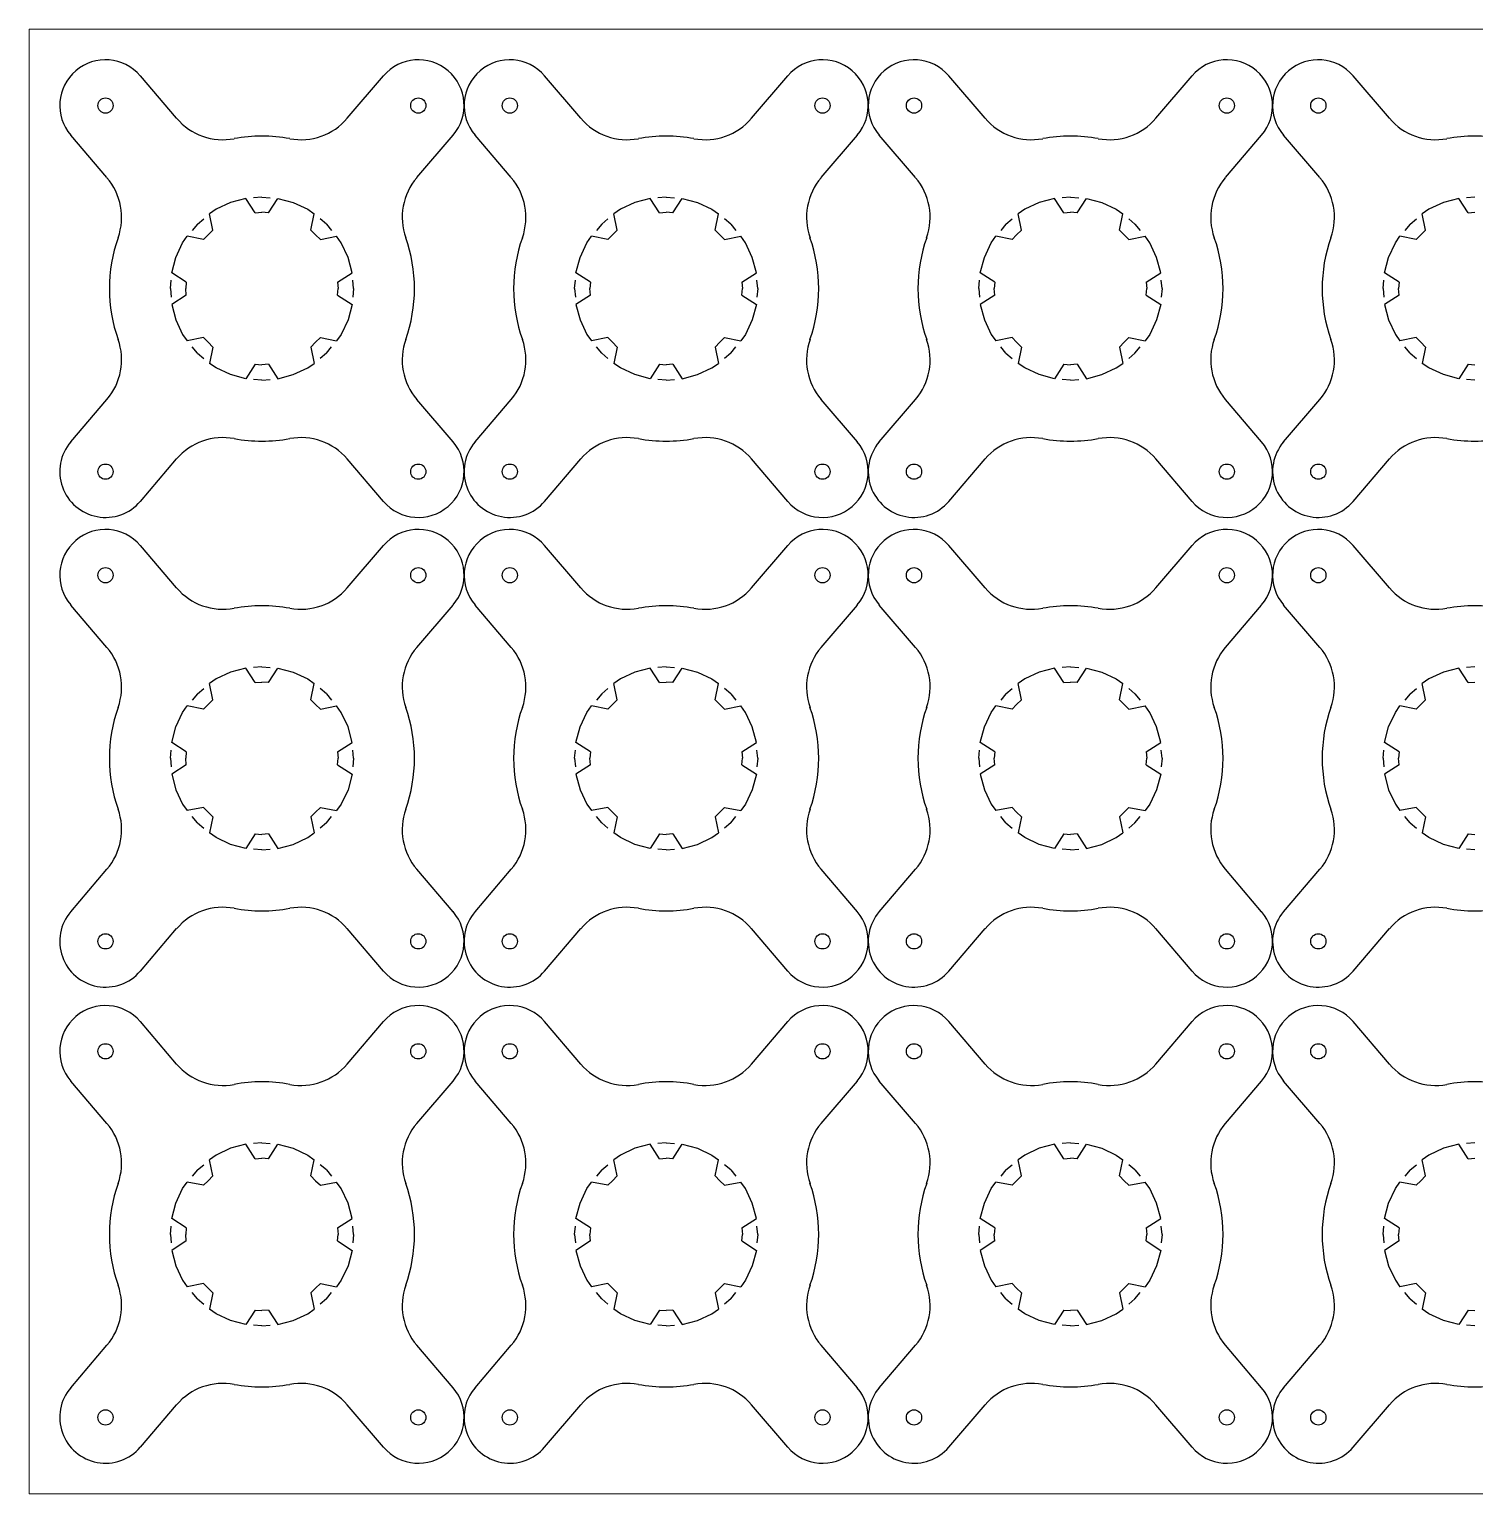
# Model space of a CAD drawing. Header units: inches. Extents: x -1.5 to 24.5, y -14.4 to 30.8.
# Drawn here: x -1.49 to 10.35, y 18.8 to 30.8 of the extents above; entities that cross this region are included whole.
import ezdxf

# ---------------------------------------------------------------- set-up
doc = ezdxf.new("R2010")
doc.units = ezdxf.units.IN
doc.header["$MEASUREMENT"] = 0
doc.layers.add('NOPLOT', color=5, linetype='Continuous', lineweight=5)

msp = doc.modelspace()

# ---------------------------------------------------------------- linework, layer by layer
at = {"color": 1}
for p, q in [((-0.282, 30.076), (-0.579, 30.423)), ((1.116, 30.076), (1.413, 30.423)), ((3.03, 30.076), (2.733, 30.423)), ((4.428, 30.076), (4.725, 30.423)), ((6.343, 30.076), (6.046, 30.423)), ((7.741, 30.076), (8.038, 30.423)), ((9.655, 30.076), (9.358, 30.423)), ((-0.853, 29.589), (-1.15, 29.936)), ((1.686, 29.589), (1.983, 29.936)), ((2.46, 29.589), (2.163, 29.936)), ((4.999, 29.589), (5.296, 29.936)), ((5.772, 29.589), (5.475, 29.936)), ((8.311, 29.589), (8.608, 29.936)), ((9.085, 29.589), (8.788, 29.936)), ((0.286, 29.419), (0.16, 29.385)), ((0.362, 29.3), (0.286, 29.419)), ((0.417, 29.43), (0.348, 29.424)), ((0.417, 29.43), (0.485, 29.424)), ((0.471, 29.3), (0.547, 29.419)), ((0.547, 29.419), (0.673, 29.385)), ((3.599, 29.419), (3.473, 29.385)), ((3.675, 29.3), (3.599, 29.419)), ((3.729, 29.43), (3.661, 29.424)), ((3.729, 29.43), (3.798, 29.424)), ((3.784, 29.3), (3.86, 29.419)), ((3.86, 29.419), (3.986, 29.385)), ((6.911, 29.419), (6.785, 29.385)), ((6.987, 29.3), (6.911, 29.419)), ((7.042, 29.43), (6.973, 29.424)), ((7.042, 29.43), (7.11, 29.424)), ((7.096, 29.3), (7.172, 29.419)), ((7.172, 29.419), (7.298, 29.385)), ((10.224, 29.419), (10.098, 29.385)), ((10.3, 29.3), (10.224, 29.419)), ((10.354, 29.43), (10.286, 29.424)), ((0.042, 29.33), (-0.012, 29.292)), ((0.015, 29.159), (-0.012, 29.292)), ((0.16, 29.385), (0.042, 29.33)), ((0.362, 29.3), (0.417, 29.305)), ((0.471, 29.3), (0.417, 29.305)), ((0.673, 29.385), (0.792, 29.33)), ((0.792, 29.33), (0.846, 29.292)), ((0.818, 29.159), (0.846, 29.292)), ((3.354, 29.33), (3.3, 29.292)), ((3.327, 29.159), (3.3, 29.292)), ((3.473, 29.385), (3.354, 29.33)), ((3.675, 29.3), (3.729, 29.305)), ((3.784, 29.3), (3.729, 29.305)), ((3.986, 29.385), (4.104, 29.33)), ((4.104, 29.33), (4.158, 29.292)), ((4.131, 29.159), (4.158, 29.292)), ((6.667, 29.33), (6.613, 29.292)), ((6.64, 29.159), (6.613, 29.292)), ((6.785, 29.385), (6.667, 29.33)), ((6.987, 29.3), (7.042, 29.305)), ((7.096, 29.3), (7.042, 29.305)), ((7.298, 29.385), (7.417, 29.33)), ((7.417, 29.33), (7.471, 29.292)), ((7.443, 29.159), (7.471, 29.292)), ((9.979, 29.33), (9.925, 29.292)), ((9.952, 29.159), (9.925, 29.292)), ((10.098, 29.385), (9.979, 29.33)), ((10.3, 29.3), (10.354, 29.305)), ((-0.112, 29.208), (-0.155, 29.157)), ((-0.112, 29.208), (-0.06, 29.251)), ((0.945, 29.208), (0.894, 29.251)), ((0.945, 29.208), (0.988, 29.157)), ((3.201, 29.208), (3.158, 29.157)), ((3.201, 29.208), (3.252, 29.251)), ((4.258, 29.208), (4.206, 29.251)), ((4.258, 29.208), (4.301, 29.157)), ((6.513, 29.208), (6.47, 29.157)), ((6.513, 29.208), (6.565, 29.251)), ((7.57, 29.208), (7.519, 29.251)), ((7.57, 29.208), (7.613, 29.157)), ((9.826, 29.208), (9.783, 29.157)), ((9.826, 29.208), (9.877, 29.251)), ((-0.288, 28.936), (-0.233, 29.055)), ((-0.233, 29.055), (-0.196, 29.109)), ((-0.062, 29.082), (-0.196, 29.109)), ((-0.024, 29.12), (-0.062, 29.082)), ((-0.024, 29.12), (0.015, 29.159)), ((0.857, 29.12), (0.818, 29.159)), ((0.857, 29.12), (0.896, 29.082)), ((0.896, 29.082), (1.029, 29.109)), ((1.067, 29.055), (1.029, 29.109)), ((1.122, 28.936), (1.067, 29.055)), ((3.024, 28.936), (3.079, 29.055)), ((3.079, 29.055), (3.117, 29.109)), ((3.25, 29.082), (3.117, 29.109)), ((3.289, 29.12), (3.25, 29.082)), ((3.289, 29.12), (3.327, 29.159)), ((4.169, 29.12), (4.131, 29.159)), ((4.169, 29.12), (4.208, 29.082)), ((4.208, 29.082), (4.342, 29.109)), ((4.379, 29.055), (4.342, 29.109)), ((4.434, 28.936), (4.379, 29.055)), ((6.337, 28.936), (6.392, 29.055)), ((6.392, 29.055), (6.429, 29.109)), ((6.563, 29.082), (6.429, 29.109)), ((6.601, 29.12), (6.563, 29.082)), ((6.601, 29.12), (6.64, 29.159)), ((7.482, 29.12), (7.443, 29.159)), ((7.482, 29.12), (7.521, 29.082)), ((7.521, 29.082), (7.654, 29.109)), ((7.692, 29.055), (7.654, 29.109)), ((7.747, 28.936), (7.692, 29.055)), ((9.649, 28.936), (9.704, 29.055)), ((9.704, 29.055), (9.742, 29.109)), ((9.875, 29.082), (9.742, 29.109)), ((9.914, 29.12), (9.875, 29.082)), ((9.914, 29.12), (9.952, 29.159)), ((-0.322, 28.81), (-0.288, 28.936)), ((1.156, 28.81), (1.122, 28.936)), ((2.99, 28.81), (3.024, 28.936)), ((4.468, 28.81), (4.434, 28.936)), ((6.303, 28.81), (6.337, 28.936)), ((7.781, 28.81), (7.747, 28.936)), ((9.615, 28.81), (9.649, 28.936)), ((-0.204, 28.734), (-0.322, 28.81)), ((1.037, 28.734), (1.156, 28.81)), ((3.109, 28.734), (2.99, 28.81)), ((4.349, 28.734), (4.468, 28.81)), ((6.421, 28.734), (6.303, 28.81)), ((7.662, 28.734), (7.781, 28.81)), ((9.734, 28.734), (9.615, 28.81)), ((-0.333, 28.68), (-0.328, 28.748)), ((-0.204, 28.734), (-0.208, 28.68)), ((1.037, 28.734), (1.042, 28.68)), ((1.167, 28.68), (1.161, 28.748)), ((2.979, 28.68), (2.985, 28.748)), ((3.109, 28.734), (3.104, 28.68)), ((4.349, 28.734), (4.354, 28.68)), ((4.479, 28.68), (4.473, 28.748)), ((6.292, 28.68), (6.297, 28.748)), ((6.421, 28.734), (6.417, 28.68)), ((7.662, 28.734), (7.667, 28.68)), ((7.792, 28.68), (7.786, 28.748)), ((9.604, 28.68), (9.61, 28.748)), ((9.734, 28.734), (9.729, 28.68)), ((-0.333, 28.68), (-0.328, 28.611)), ((-0.204, 28.626), (-0.322, 28.549)), ((-0.204, 28.626), (-0.208, 28.68)), ((1.037, 28.626), (1.042, 28.68)), ((1.037, 28.626), (1.156, 28.549)), ((1.167, 28.68), (1.161, 28.611)), ((2.979, 28.68), (2.985, 28.611)), ((3.109, 28.626), (2.99, 28.549)), ((3.109, 28.626), (3.104, 28.68)), ((4.349, 28.626), (4.354, 28.68)), ((4.349, 28.626), (4.468, 28.549)), ((4.479, 28.68), (4.473, 28.611)), ((6.292, 28.68), (6.297, 28.611)), ((6.421, 28.626), (6.303, 28.549)), ((6.421, 28.626), (6.417, 28.68)), ((7.662, 28.626), (7.667, 28.68)), ((7.662, 28.626), (7.781, 28.549)), ((7.792, 28.68), (7.786, 28.611)), ((9.604, 28.68), (9.61, 28.611)), ((9.734, 28.626), (9.615, 28.549)), ((9.734, 28.626), (9.729, 28.68)), ((-0.322, 28.549), (-0.288, 28.423)), ((1.156, 28.549), (1.122, 28.423)), ((2.99, 28.549), (3.024, 28.423)), ((4.468, 28.549), (4.434, 28.423)), ((6.303, 28.549), (6.337, 28.423)), ((7.781, 28.549), (7.747, 28.423)), ((9.615, 28.549), (9.649, 28.423)), ((-0.288, 28.423), (-0.233, 28.305)), ((1.122, 28.423), (1.067, 28.305)), ((3.024, 28.423), (3.079, 28.305)), ((4.434, 28.423), (4.379, 28.305)), ((6.337, 28.423), (6.392, 28.305)), ((7.747, 28.423), (7.692, 28.305)), ((9.649, 28.423), (9.704, 28.305)), ((-0.233, 28.305), (-0.196, 28.251)), ((-0.062, 28.278), (-0.196, 28.251)), ((-0.112, 28.152), (-0.155, 28.203)), ((-0.024, 28.24), (-0.062, 28.278)), ((-0.024, 28.24), (0.015, 28.201)), ((0.015, 28.201), (-0.012, 28.067)), ((0.857, 28.24), (0.818, 28.201)), ((0.818, 28.201), (0.846, 28.067)), ((0.857, 28.24), (0.896, 28.278)), ((0.896, 28.278), (1.029, 28.251)), ((0.945, 28.152), (0.988, 28.203)), ((1.067, 28.305), (1.029, 28.251)), ((3.079, 28.305), (3.117, 28.251)), ((3.25, 28.278), (3.117, 28.251)), ((3.201, 28.152), (3.158, 28.203)), ((3.289, 28.24), (3.25, 28.278)), ((3.289, 28.24), (3.327, 28.201)), ((3.327, 28.201), (3.3, 28.067)), ((4.169, 28.24), (4.131, 28.201)), ((4.131, 28.201), (4.158, 28.067)), ((4.169, 28.24), (4.208, 28.278)), ((4.208, 28.278), (4.342, 28.251)), ((4.258, 28.152), (4.301, 28.203)), ((4.379, 28.305), (4.342, 28.251)), ((6.392, 28.305), (6.429, 28.251)), ((6.563, 28.278), (6.429, 28.251)), ((6.513, 28.152), (6.47, 28.203)), ((6.601, 28.24), (6.563, 28.278)), ((6.601, 28.24), (6.64, 28.201)), ((6.64, 28.201), (6.613, 28.067)), ((7.482, 28.24), (7.443, 28.201)), ((7.443, 28.201), (7.471, 28.067)), ((7.482, 28.24), (7.521, 28.278)), ((7.521, 28.278), (7.654, 28.251)), ((7.57, 28.152), (7.613, 28.203)), ((7.692, 28.305), (7.654, 28.251)), ((9.704, 28.305), (9.742, 28.251)), ((9.875, 28.278), (9.742, 28.251)), ((9.826, 28.152), (9.783, 28.203)), ((9.914, 28.24), (9.875, 28.278)), ((9.914, 28.24), (9.952, 28.201)), ((9.952, 28.201), (9.925, 28.067)), ((-0.112, 28.152), (-0.06, 28.108)), ((0.945, 28.152), (0.894, 28.108)), ((3.201, 28.152), (3.252, 28.108)), ((4.258, 28.152), (4.206, 28.108)), ((6.513, 28.152), (6.565, 28.108)), ((7.57, 28.152), (7.519, 28.108)), ((9.826, 28.152), (9.877, 28.108)), ((0.042, 28.03), (-0.012, 28.067)), ((0.16, 27.975), (0.042, 28.03)), ((0.286, 27.941), (0.16, 27.975)), ((0.362, 28.06), (0.286, 27.941)), ((0.362, 28.06), (0.417, 28.055)), ((0.471, 28.06), (0.417, 28.055)), ((0.471, 28.06), (0.547, 27.941)), ((0.547, 27.941), (0.673, 27.975)), ((0.673, 27.975), (0.792, 28.03)), ((0.792, 28.03), (0.846, 28.067)), ((3.354, 28.03), (3.3, 28.067)), ((3.473, 27.975), (3.354, 28.03)), ((3.599, 27.941), (3.473, 27.975)), ((3.675, 28.06), (3.599, 27.941)), ((3.675, 28.06), (3.729, 28.055)), ((3.784, 28.06), (3.729, 28.055)), ((3.784, 28.06), (3.86, 27.941)), ((3.86, 27.941), (3.986, 27.975)), ((3.986, 27.975), (4.104, 28.03)), ((4.104, 28.03), (4.158, 28.067)), ((6.667, 28.03), (6.613, 28.067)), ((6.785, 27.975), (6.667, 28.03)), ((6.911, 27.941), (6.785, 27.975)), ((6.987, 28.06), (6.911, 27.941)), ((6.987, 28.06), (7.042, 28.055)), ((7.096, 28.06), (7.042, 28.055)), ((7.096, 28.06), (7.172, 27.941)), ((7.172, 27.941), (7.298, 27.975)), ((7.298, 27.975), (7.417, 28.03)), ((7.417, 28.03), (7.471, 28.067)), ((9.979, 28.03), (9.925, 28.067)), ((10.098, 27.975), (9.979, 28.03)), ((10.224, 27.941), (10.098, 27.975)), ((10.3, 28.06), (10.224, 27.941)), ((10.3, 28.06), (10.354, 28.055)), ((0.417, 27.93), (0.348, 27.936)), ((0.417, 27.93), (0.485, 27.936)), ((3.729, 27.93), (3.661, 27.936)), ((3.729, 27.93), (3.798, 27.936)), ((7.042, 27.93), (6.973, 27.936)), ((7.042, 27.93), (7.11, 27.936)), ((10.354, 27.93), (10.286, 27.936)), ((-1.15, 27.423), (-0.853, 27.771)), ((1.983, 27.423), (1.686, 27.771)), ((2.163, 27.423), (2.46, 27.771)), ((5.296, 27.423), (4.999, 27.771)), ((5.475, 27.423), (5.772, 27.771)), ((8.608, 27.423), (8.311, 27.771)), ((8.788, 27.423), (9.085, 27.771)), ((-0.579, 26.936), (-0.282, 27.284)), ((1.413, 26.936), (1.116, 27.284)), ((2.733, 26.936), (3.03, 27.284)), ((4.725, 26.936), (4.428, 27.284)), ((6.046, 26.936), (6.343, 27.284)), ((8.038, 26.936), (7.741, 27.284)), ((9.358, 26.936), (9.655, 27.284)), ((-0.282, 26.227), (-0.579, 26.574)), ((1.116, 26.227), (1.413, 26.574)), ((3.03, 26.227), (2.733, 26.574)), ((4.428, 26.227), (4.725, 26.574)), ((6.343, 26.227), (6.046, 26.574)), ((7.741, 26.227), (8.038, 26.574)), ((9.655, 26.227), (9.358, 26.574)), ((-0.853, 25.74), (-1.15, 26.087)), ((1.686, 25.74), (1.983, 26.087)), ((2.46, 25.74), (2.163, 26.087)), ((4.999, 25.74), (5.296, 26.087)), ((5.772, 25.74), (5.475, 26.087)), ((8.311, 25.74), (8.608, 26.087)), ((9.085, 25.74), (8.788, 26.087)), ((0.286, 25.57), (0.16, 25.536)), ((0.362, 25.451), (0.286, 25.57)), ((0.417, 25.581), (0.348, 25.575)), ((0.417, 25.581), (0.485, 25.575)), ((0.471, 25.451), (0.547, 25.57)), ((0.547, 25.57), (0.673, 25.536)), ((3.599, 25.57), (3.473, 25.536)), ((3.675, 25.451), (3.599, 25.57)), ((3.729, 25.581), (3.661, 25.575)), ((3.729, 25.581), (3.798, 25.575)), ((3.784, 25.451), (3.86, 25.57)), ((3.86, 25.57), (3.986, 25.536)), ((6.911, 25.57), (6.785, 25.536)), ((6.987, 25.451), (6.911, 25.57)), ((7.042, 25.581), (6.973, 25.575)), ((7.042, 25.581), (7.11, 25.575)), ((7.096, 25.451), (7.172, 25.57)), ((7.172, 25.57), (7.298, 25.536)), ((10.224, 25.57), (10.098, 25.536)), ((10.3, 25.451), (10.224, 25.57)), ((10.354, 25.581), (10.286, 25.575)), ((0.042, 25.481), (-0.012, 25.443)), ((0.015, 25.31), (-0.012, 25.443)), ((0.16, 25.536), (0.042, 25.481)), ((0.362, 25.451), (0.417, 25.456)), ((0.471, 25.451), (0.417, 25.456)), ((0.673, 25.536), (0.792, 25.481)), ((0.792, 25.481), (0.846, 25.443)), ((0.818, 25.31), (0.846, 25.443)), ((3.354, 25.481), (3.3, 25.443)), ((3.327, 25.31), (3.3, 25.443)), ((3.473, 25.536), (3.354, 25.481)), ((3.675, 25.451), (3.729, 25.456)), ((3.784, 25.451), (3.729, 25.456)), ((3.986, 25.536), (4.104, 25.481)), ((4.104, 25.481), (4.158, 25.443)), ((4.131, 25.31), (4.158, 25.443)), ((6.667, 25.481), (6.613, 25.443)), ((6.64, 25.31), (6.613, 25.443)), ((6.785, 25.536), (6.667, 25.481)), ((6.987, 25.451), (7.042, 25.456)), ((7.096, 25.451), (7.042, 25.456)), ((7.298, 25.536), (7.417, 25.481)), ((7.417, 25.481), (7.471, 25.443)), ((7.443, 25.31), (7.471, 25.443)), ((9.979, 25.481), (9.925, 25.443)), ((9.952, 25.31), (9.925, 25.443)), ((10.098, 25.536), (9.979, 25.481)), ((10.3, 25.451), (10.354, 25.456)), ((-0.112, 25.359), (-0.155, 25.308)), ((-0.112, 25.359), (-0.06, 25.402)), ((0.945, 25.359), (0.894, 25.402)), ((0.945, 25.359), (0.988, 25.308)), ((3.201, 25.359), (3.158, 25.308)), ((3.201, 25.359), (3.252, 25.402)), ((4.258, 25.359), (4.206, 25.402)), ((4.258, 25.359), (4.301, 25.308)), ((6.513, 25.359), (6.47, 25.308)), ((6.513, 25.359), (6.565, 25.402)), ((7.57, 25.359), (7.519, 25.402)), ((7.57, 25.359), (7.613, 25.308)), ((9.826, 25.359), (9.783, 25.308)), ((9.826, 25.359), (9.877, 25.402)), ((-0.288, 25.088), (-0.233, 25.206)), ((-0.233, 25.206), (-0.196, 25.26)), ((-0.062, 25.233), (-0.196, 25.26)), ((-0.024, 25.271), (-0.062, 25.233)), ((-0.024, 25.271), (0.015, 25.31)), ((0.857, 25.271), (0.818, 25.31)), ((0.857, 25.271), (0.896, 25.233)), ((0.896, 25.233), (1.029, 25.26)), ((1.067, 25.206), (1.029, 25.26)), ((1.122, 25.088), (1.067, 25.206)), ((3.024, 25.088), (3.079, 25.206)), ((3.079, 25.206), (3.117, 25.26)), ((3.25, 25.233), (3.117, 25.26)), ((3.289, 25.271), (3.25, 25.233)), ((3.289, 25.271), (3.327, 25.31)), ((4.169, 25.271), (4.131, 25.31)), ((4.169, 25.271), (4.208, 25.233)), ((4.208, 25.233), (4.342, 25.26)), ((4.379, 25.206), (4.342, 25.26)), ((4.434, 25.088), (4.379, 25.206)), ((6.337, 25.088), (6.392, 25.206)), ((6.392, 25.206), (6.429, 25.26)), ((6.563, 25.233), (6.429, 25.26)), ((6.601, 25.271), (6.563, 25.233)), ((6.601, 25.271), (6.64, 25.31)), ((7.482, 25.271), (7.443, 25.31)), ((7.482, 25.271), (7.521, 25.233)), ((7.521, 25.233), (7.654, 25.26)), ((7.692, 25.206), (7.654, 25.26)), ((7.747, 25.088), (7.692, 25.206)), ((9.649, 25.088), (9.704, 25.206)), ((9.704, 25.206), (9.742, 25.26)), ((9.875, 25.233), (9.742, 25.26)), ((9.914, 25.271), (9.875, 25.233)), ((9.914, 25.271), (9.952, 25.31)), ((-0.322, 24.961), (-0.288, 25.088)), ((1.156, 24.961), (1.122, 25.088)), ((2.99, 24.961), (3.024, 25.088)), ((4.468, 24.961), (4.434, 25.088)), ((6.303, 24.961), (6.337, 25.088)), ((7.781, 24.961), (7.747, 25.088)), ((9.615, 24.961), (9.649, 25.088)), ((-0.204, 24.885), (-0.322, 24.961)), ((1.037, 24.885), (1.156, 24.961)), ((3.109, 24.885), (2.99, 24.961)), ((4.349, 24.885), (4.468, 24.961)), ((6.421, 24.885), (6.303, 24.961)), ((7.662, 24.885), (7.781, 24.961)), ((9.734, 24.885), (9.615, 24.961)), ((-0.333, 24.831), (-0.328, 24.899)), ((-0.204, 24.885), (-0.208, 24.831)), ((1.037, 24.885), (1.042, 24.831)), ((1.167, 24.831), (1.161, 24.899)), ((2.979, 24.831), (2.985, 24.899)), ((3.109, 24.885), (3.104, 24.831)), ((4.349, 24.885), (4.354, 24.831)), ((4.479, 24.831), (4.473, 24.899)), ((6.292, 24.831), (6.297, 24.899)), ((6.421, 24.885), (6.417, 24.831)), ((7.662, 24.885), (7.667, 24.831)), ((7.792, 24.831), (7.786, 24.899)), ((9.604, 24.831), (9.61, 24.899)), ((9.734, 24.885), (9.729, 24.831)), ((-0.333, 24.831), (-0.328, 24.762)), ((-0.204, 24.777), (-0.322, 24.701)), ((-0.204, 24.777), (-0.208, 24.831)), ((1.037, 24.777), (1.042, 24.831)), ((1.037, 24.777), (1.156, 24.701)), ((1.167, 24.831), (1.161, 24.762)), ((2.979, 24.831), (2.985, 24.762)), ((3.109, 24.777), (2.99, 24.701)), ((3.109, 24.777), (3.104, 24.831)), ((4.349, 24.777), (4.354, 24.831)), ((4.349, 24.777), (4.468, 24.701)), ((4.479, 24.831), (4.473, 24.762)), ((6.292, 24.831), (6.297, 24.762)), ((6.421, 24.777), (6.303, 24.701)), ((6.421, 24.777), (6.417, 24.831)), ((7.662, 24.777), (7.667, 24.831)), ((7.662, 24.777), (7.781, 24.701)), ((7.792, 24.831), (7.786, 24.762)), ((9.604, 24.831), (9.61, 24.762)), ((9.734, 24.777), (9.615, 24.701)), ((9.734, 24.777), (9.729, 24.831)), ((-0.322, 24.701), (-0.288, 24.574)), ((1.156, 24.701), (1.122, 24.574)), ((2.99, 24.701), (3.024, 24.574)), ((4.468, 24.701), (4.434, 24.574)), ((6.303, 24.701), (6.337, 24.574)), ((7.781, 24.701), (7.747, 24.574)), ((9.615, 24.701), (9.649, 24.574)), ((-0.288, 24.574), (-0.233, 24.456)), ((1.122, 24.574), (1.067, 24.456)), ((3.024, 24.574), (3.079, 24.456)), ((4.434, 24.574), (4.379, 24.456)), ((6.337, 24.574), (6.392, 24.456)), ((7.747, 24.574), (7.692, 24.456)), ((9.649, 24.574), (9.704, 24.456)), ((-0.233, 24.456), (-0.196, 24.402)), ((-0.062, 24.429), (-0.196, 24.402)), ((-0.024, 24.391), (-0.062, 24.429)), ((-0.024, 24.391), (0.015, 24.352)), ((0.857, 24.391), (0.818, 24.352)), ((0.857, 24.391), (0.896, 24.429)), ((0.896, 24.429), (1.029, 24.402)), ((1.067, 24.456), (1.029, 24.402)), ((3.079, 24.456), (3.117, 24.402)), ((3.25, 24.429), (3.117, 24.402)), ((3.289, 24.391), (3.25, 24.429)), ((3.289, 24.391), (3.327, 24.352)), ((4.169, 24.391), (4.131, 24.352)), ((4.169, 24.391), (4.208, 24.429)), ((4.208, 24.429), (4.342, 24.402)), ((4.379, 24.456), (4.342, 24.402)), ((6.392, 24.456), (6.429, 24.402)), ((6.563, 24.429), (6.429, 24.402)), ((6.601, 24.391), (6.563, 24.429)), ((6.601, 24.391), (6.64, 24.352)), ((7.482, 24.391), (7.443, 24.352)), ((7.482, 24.391), (7.521, 24.429)), ((7.521, 24.429), (7.654, 24.402)), ((7.692, 24.456), (7.654, 24.402)), ((9.704, 24.456), (9.742, 24.402)), ((9.875, 24.429), (9.742, 24.402)), ((9.914, 24.391), (9.875, 24.429)), ((9.914, 24.391), (9.952, 24.352)), ((-0.112, 24.303), (-0.155, 24.354)), ((-0.112, 24.303), (-0.06, 24.259)), ((0.015, 24.352), (-0.012, 24.219)), ((0.818, 24.352), (0.846, 24.219)), ((0.945, 24.303), (0.894, 24.259)), ((0.945, 24.303), (0.988, 24.354)), ((3.201, 24.303), (3.158, 24.354)), ((3.201, 24.303), (3.252, 24.259)), ((3.327, 24.352), (3.3, 24.219)), ((4.131, 24.352), (4.158, 24.219)), ((4.258, 24.303), (4.206, 24.259)), ((4.258, 24.303), (4.301, 24.354)), ((6.513, 24.303), (6.47, 24.354)), ((6.513, 24.303), (6.565, 24.259)), ((6.64, 24.352), (6.613, 24.219)), ((7.443, 24.352), (7.471, 24.219)), ((7.57, 24.303), (7.519, 24.259)), ((7.57, 24.303), (7.613, 24.354)), ((9.826, 24.303), (9.783, 24.354)), ((9.826, 24.303), (9.877, 24.259)), ((9.952, 24.352), (9.925, 24.219)), ((0.042, 24.181), (-0.012, 24.219)), ((0.16, 24.126), (0.042, 24.181)), ((0.286, 24.092), (0.16, 24.126)), ((0.362, 24.211), (0.286, 24.092)), ((0.362, 24.211), (0.417, 24.206)), ((0.471, 24.211), (0.417, 24.206)), ((0.471, 24.211), (0.547, 24.092)), ((0.547, 24.092), (0.673, 24.126)), ((0.673, 24.126), (0.792, 24.181)), ((0.792, 24.181), (0.846, 24.219)), ((3.354, 24.181), (3.3, 24.219)), ((3.473, 24.126), (3.354, 24.181)), ((3.599, 24.092), (3.473, 24.126)), ((3.675, 24.211), (3.599, 24.092)), ((3.675, 24.211), (3.729, 24.206)), ((3.784, 24.211), (3.729, 24.206)), ((3.784, 24.211), (3.86, 24.092)), ((3.86, 24.092), (3.986, 24.126)), ((3.986, 24.126), (4.104, 24.181)), ((4.104, 24.181), (4.158, 24.219)), ((6.667, 24.181), (6.613, 24.219)), ((6.785, 24.126), (6.667, 24.181)), ((6.911, 24.092), (6.785, 24.126)), ((6.987, 24.211), (6.911, 24.092)), ((6.987, 24.211), (7.042, 24.206)), ((7.096, 24.211), (7.042, 24.206)), ((7.096, 24.211), (7.172, 24.092)), ((7.172, 24.092), (7.298, 24.126)), ((7.298, 24.126), (7.417, 24.181)), ((7.417, 24.181), (7.471, 24.219)), ((9.979, 24.181), (9.925, 24.219)), ((10.098, 24.126), (9.979, 24.181)), ((10.224, 24.092), (10.098, 24.126)), ((10.3, 24.211), (10.224, 24.092)), ((10.3, 24.211), (10.354, 24.206)), ((0.417, 24.081), (0.348, 24.087)), ((0.417, 24.081), (0.485, 24.087)), ((3.729, 24.081), (3.661, 24.087)), ((3.729, 24.081), (3.798, 24.087)), ((7.042, 24.081), (6.973, 24.087)), ((7.042, 24.081), (7.11, 24.087)), ((10.354, 24.081), (10.286, 24.087)), ((-1.15, 23.574), (-0.853, 23.922)), ((1.983, 23.574), (1.686, 23.922)), ((2.163, 23.574), (2.46, 23.922)), ((5.296, 23.574), (4.999, 23.922)), ((5.475, 23.574), (5.772, 23.922)), ((8.608, 23.574), (8.311, 23.922)), ((8.788, 23.574), (9.085, 23.922)), ((-0.579, 23.087), (-0.282, 23.435)), ((1.413, 23.087), (1.116, 23.435)), ((2.733, 23.087), (3.03, 23.435)), ((4.725, 23.087), (4.428, 23.435)), ((6.046, 23.087), (6.343, 23.435)), ((8.038, 23.087), (7.741, 23.435)), ((9.358, 23.087), (9.655, 23.435)), ((-0.282, 22.326), (-0.579, 22.673)), ((1.116, 22.326), (1.413, 22.673)), ((3.03, 22.326), (2.733, 22.673)), ((4.428, 22.326), (4.725, 22.673)), ((6.343, 22.326), (6.046, 22.673)), ((7.741, 22.326), (8.038, 22.673)), ((9.655, 22.326), (9.358, 22.673)), ((-0.853, 21.839), (-1.15, 22.186)), ((1.686, 21.839), (1.983, 22.186)), ((2.46, 21.839), (2.163, 22.186)), ((4.999, 21.839), (5.296, 22.186)), ((5.772, 21.839), (5.475, 22.186)), ((8.311, 21.839), (8.608, 22.186)), ((9.085, 21.839), (8.788, 22.186)), ((0.16, 21.635), (0.042, 21.58)), ((0.286, 21.669), (0.16, 21.635)), ((0.362, 21.55), (0.286, 21.669)), ((0.417, 21.68), (0.348, 21.674)), ((0.417, 21.68), (0.485, 21.674)), ((0.471, 21.55), (0.547, 21.669)), ((0.547, 21.669), (0.673, 21.635)), ((0.673, 21.635), (0.792, 21.58)), ((3.473, 21.635), (3.354, 21.58)), ((3.599, 21.669), (3.473, 21.635)), ((3.675, 21.55), (3.599, 21.669)), ((3.729, 21.68), (3.661, 21.674)), ((3.729, 21.68), (3.798, 21.674)), ((3.784, 21.55), (3.86, 21.669)), ((3.86, 21.669), (3.986, 21.635)), ((3.986, 21.635), (4.104, 21.58)), ((6.785, 21.635), (6.667, 21.58)), ((6.911, 21.669), (6.785, 21.635)), ((6.987, 21.55), (6.911, 21.669)), ((7.042, 21.68), (6.973, 21.674)), ((7.042, 21.68), (7.11, 21.674)), ((7.096, 21.55), (7.172, 21.669)), ((7.172, 21.669), (7.298, 21.635)), ((7.298, 21.635), (7.417, 21.58)), ((10.098, 21.635), (9.979, 21.58)), ((10.224, 21.669), (10.098, 21.635)), ((10.3, 21.55), (10.224, 21.669)), ((10.354, 21.68), (10.286, 21.674)), ((-0.112, 21.458), (-0.06, 21.501)), ((0.042, 21.58), (-0.012, 21.542)), ((0.015, 21.409), (-0.012, 21.542)), ((0.362, 21.55), (0.417, 21.555)), ((0.471, 21.55), (0.417, 21.555)), ((0.792, 21.58), (0.846, 21.542)), ((0.818, 21.409), (0.846, 21.542)), ((0.945, 21.458), (0.894, 21.501)), ((3.201, 21.458), (3.252, 21.501)), ((3.354, 21.58), (3.3, 21.542)), ((3.327, 21.409), (3.3, 21.542)), ((3.675, 21.55), (3.729, 21.555)), ((3.784, 21.55), (3.729, 21.555)), ((4.104, 21.58), (4.158, 21.542)), ((4.131, 21.409), (4.158, 21.542)), ((4.258, 21.458), (4.206, 21.501)), ((6.513, 21.458), (6.565, 21.501)), ((6.667, 21.58), (6.613, 21.542)), ((6.64, 21.409), (6.613, 21.542)), ((6.987, 21.55), (7.042, 21.555)), ((7.096, 21.55), (7.042, 21.555)), ((7.417, 21.58), (7.471, 21.542)), ((7.443, 21.409), (7.471, 21.542)), ((7.57, 21.458), (7.519, 21.501)), ((9.826, 21.458), (9.877, 21.501)), ((9.979, 21.58), (9.925, 21.542)), ((9.952, 21.409), (9.925, 21.542)), ((10.3, 21.55), (10.354, 21.555)), ((-0.112, 21.458), (-0.155, 21.407)), ((-0.024, 21.37), (-0.062, 21.332)), ((-0.024, 21.37), (0.015, 21.409)), ((0.857, 21.37), (0.818, 21.409)), ((0.857, 21.37), (0.896, 21.332)), ((0.945, 21.458), (0.988, 21.407)), ((3.201, 21.458), (3.158, 21.407)), ((3.289, 21.37), (3.25, 21.332)), ((3.289, 21.37), (3.327, 21.409)), ((4.169, 21.37), (4.131, 21.409)), ((4.169, 21.37), (4.208, 21.332)), ((4.258, 21.458), (4.301, 21.407)), ((6.513, 21.458), (6.47, 21.407)), ((6.601, 21.37), (6.563, 21.332)), ((6.601, 21.37), (6.64, 21.409)), ((7.482, 21.37), (7.443, 21.409)), ((7.482, 21.37), (7.521, 21.332)), ((7.57, 21.458), (7.613, 21.407)), ((9.826, 21.458), (9.783, 21.407)), ((9.914, 21.37), (9.875, 21.332)), ((9.914, 21.37), (9.952, 21.409)), ((-0.288, 21.186), (-0.233, 21.305)), ((-0.233, 21.305), (-0.196, 21.359)), ((-0.062, 21.332), (-0.196, 21.359)), ((0.896, 21.332), (1.029, 21.359)), ((1.067, 21.305), (1.029, 21.359)), ((1.122, 21.186), (1.067, 21.305)), ((3.024, 21.186), (3.079, 21.305)), ((3.079, 21.305), (3.117, 21.359)), ((3.25, 21.332), (3.117, 21.359)), ((4.208, 21.332), (4.342, 21.359)), ((4.379, 21.305), (4.342, 21.359)), ((4.434, 21.186), (4.379, 21.305)), ((6.337, 21.186), (6.392, 21.305)), ((6.392, 21.305), (6.429, 21.359)), ((6.563, 21.332), (6.429, 21.359)), ((7.521, 21.332), (7.654, 21.359)), ((7.692, 21.305), (7.654, 21.359)), ((7.747, 21.186), (7.692, 21.305)), ((9.649, 21.186), (9.704, 21.305)), ((9.704, 21.305), (9.742, 21.359)), ((9.875, 21.332), (9.742, 21.359)), ((-0.322, 21.06), (-0.288, 21.186)), ((1.156, 21.06), (1.122, 21.186)), ((2.99, 21.06), (3.024, 21.186)), ((4.468, 21.06), (4.434, 21.186)), ((6.303, 21.06), (6.337, 21.186)), ((7.781, 21.06), (7.747, 21.186)), ((9.615, 21.06), (9.649, 21.186)), ((-0.204, 20.984), (-0.322, 21.06)), ((1.037, 20.984), (1.156, 21.06)), ((3.109, 20.984), (2.99, 21.06)), ((4.349, 20.984), (4.468, 21.06)), ((6.421, 20.984), (6.303, 21.06)), ((7.662, 20.984), (7.781, 21.06)), ((9.734, 20.984), (9.615, 21.06)), ((-0.333, 20.93), (-0.328, 20.998)), ((-0.333, 20.93), (-0.328, 20.861)), ((-0.204, 20.984), (-0.208, 20.93)), ((-0.204, 20.876), (-0.208, 20.93)), ((1.037, 20.984), (1.042, 20.93)), ((1.037, 20.876), (1.042, 20.93)), ((1.167, 20.93), (1.161, 20.998)), ((1.167, 20.93), (1.161, 20.861)), ((2.979, 20.93), (2.985, 20.998)), ((2.979, 20.93), (2.985, 20.861)), ((3.109, 20.984), (3.104, 20.93)), ((3.109, 20.876), (3.104, 20.93)), ((4.349, 20.984), (4.354, 20.93)), ((4.349, 20.876), (4.354, 20.93)), ((4.479, 20.93), (4.473, 20.998)), ((4.479, 20.93), (4.473, 20.861)), ((6.292, 20.93), (6.297, 20.998)), ((6.292, 20.93), (6.297, 20.861)), ((6.421, 20.984), (6.417, 20.93)), ((6.421, 20.876), (6.417, 20.93)), ((7.662, 20.984), (7.667, 20.93)), ((7.662, 20.876), (7.667, 20.93)), ((7.792, 20.93), (7.786, 20.998)), ((7.792, 20.93), (7.786, 20.861)), ((9.604, 20.93), (9.61, 20.998)), ((9.604, 20.93), (9.61, 20.861)), ((9.734, 20.984), (9.729, 20.93)), ((9.734, 20.876), (9.729, 20.93)), ((-0.204, 20.876), (-0.322, 20.799)), ((-0.322, 20.799), (-0.288, 20.673)), ((1.037, 20.876), (1.156, 20.799)), ((1.156, 20.799), (1.122, 20.673)), ((3.109, 20.876), (2.99, 20.799)), ((2.99, 20.799), (3.024, 20.673)), ((4.349, 20.876), (4.468, 20.799)), ((4.468, 20.799), (4.434, 20.673)), ((6.421, 20.876), (6.303, 20.799)), ((6.303, 20.799), (6.337, 20.673)), ((7.662, 20.876), (7.781, 20.799)), ((7.781, 20.799), (7.747, 20.673)), ((9.734, 20.876), (9.615, 20.799)), ((9.615, 20.799), (9.649, 20.673)), ((-0.288, 20.673), (-0.233, 20.555)), ((1.122, 20.673), (1.067, 20.555)), ((3.024, 20.673), (3.079, 20.555)), ((4.434, 20.673), (4.379, 20.555)), ((6.337, 20.673), (6.392, 20.555)), ((7.747, 20.673), (7.692, 20.555)), ((9.649, 20.673), (9.704, 20.555)), ((-0.233, 20.555), (-0.196, 20.501)), ((-0.062, 20.528), (-0.196, 20.501)), ((-0.024, 20.49), (-0.062, 20.528)), ((0.857, 20.49), (0.896, 20.528)), ((0.896, 20.528), (1.029, 20.501)), ((1.067, 20.555), (1.029, 20.501)), ((3.079, 20.555), (3.117, 20.501)), ((3.25, 20.528), (3.117, 20.501)), ((3.289, 20.49), (3.25, 20.528)), ((4.169, 20.49), (4.208, 20.528)), ((4.208, 20.528), (4.342, 20.501)), ((4.379, 20.555), (4.342, 20.501)), ((6.392, 20.555), (6.429, 20.501)), ((6.563, 20.528), (6.429, 20.501)), ((6.601, 20.49), (6.563, 20.528)), ((7.482, 20.49), (7.521, 20.528)), ((7.521, 20.528), (7.654, 20.501)), ((7.692, 20.555), (7.654, 20.501)), ((9.704, 20.555), (9.742, 20.501)), ((9.875, 20.528), (9.742, 20.501)), ((9.914, 20.49), (9.875, 20.528)), ((-0.112, 20.402), (-0.155, 20.453)), ((-0.112, 20.402), (-0.06, 20.358)), ((-0.024, 20.49), (0.015, 20.451)), ((0.015, 20.451), (-0.012, 20.317)), ((0.857, 20.49), (0.818, 20.451)), ((0.818, 20.451), (0.846, 20.317)), ((0.945, 20.402), (0.894, 20.358)), ((0.945, 20.402), (0.988, 20.453)), ((3.201, 20.402), (3.158, 20.453)), ((3.201, 20.402), (3.252, 20.358)), ((3.289, 20.49), (3.327, 20.451)), ((3.327, 20.451), (3.3, 20.317)), ((4.169, 20.49), (4.131, 20.451)), ((4.131, 20.451), (4.158, 20.317)), ((4.258, 20.402), (4.206, 20.358)), ((4.258, 20.402), (4.301, 20.453)), ((6.513, 20.402), (6.47, 20.453)), ((6.513, 20.402), (6.565, 20.358)), ((6.601, 20.49), (6.64, 20.451)), ((6.64, 20.451), (6.613, 20.317)), ((7.482, 20.49), (7.443, 20.451)), ((7.443, 20.451), (7.471, 20.317)), ((7.57, 20.402), (7.519, 20.358)), ((7.57, 20.402), (7.613, 20.453)), ((9.826, 20.402), (9.783, 20.453)), ((9.826, 20.402), (9.877, 20.358)), ((9.914, 20.49), (9.952, 20.451)), ((9.952, 20.451), (9.925, 20.317)), ((0.042, 20.28), (-0.012, 20.317)), ((0.362, 20.31), (0.286, 20.191)), ((0.362, 20.31), (0.417, 20.305)), ((0.471, 20.31), (0.417, 20.305)), ((0.471, 20.31), (0.547, 20.191)), ((0.792, 20.28), (0.846, 20.317)), ((3.354, 20.28), (3.3, 20.317)), ((3.675, 20.31), (3.599, 20.191)), ((3.675, 20.31), (3.729, 20.305)), ((3.784, 20.31), (3.729, 20.305)), ((3.784, 20.31), (3.86, 20.191)), ((4.104, 20.28), (4.158, 20.317)), ((6.667, 20.28), (6.613, 20.317)), ((6.987, 20.31), (6.911, 20.191)), ((6.987, 20.31), (7.042, 20.305)), ((7.096, 20.31), (7.042, 20.305)), ((7.096, 20.31), (7.172, 20.191)), ((7.417, 20.28), (7.471, 20.317)), ((9.979, 20.28), (9.925, 20.317)), ((10.3, 20.31), (10.224, 20.191)), ((10.3, 20.31), (10.354, 20.305)), ((0.16, 20.225), (0.042, 20.28)), ((0.286, 20.191), (0.16, 20.225)), ((0.417, 20.18), (0.348, 20.186)), ((0.417, 20.18), (0.485, 20.186)), ((0.547, 20.191), (0.673, 20.225)), ((0.673, 20.225), (0.792, 20.28)), ((3.473, 20.225), (3.354, 20.28)), ((3.599, 20.191), (3.473, 20.225)), ((3.729, 20.18), (3.661, 20.186)), ((3.729, 20.18), (3.798, 20.186)), ((3.86, 20.191), (3.986, 20.225)), ((3.986, 20.225), (4.104, 20.28)), ((6.785, 20.225), (6.667, 20.28)), ((6.911, 20.191), (6.785, 20.225)), ((7.042, 20.18), (6.973, 20.186)), ((7.042, 20.18), (7.11, 20.186)), ((7.172, 20.191), (7.298, 20.225)), ((7.298, 20.225), (7.417, 20.28)), ((10.098, 20.225), (9.979, 20.28)), ((10.224, 20.191), (10.098, 20.225)), ((10.354, 20.18), (10.286, 20.186)), ((-1.15, 19.673), (-0.853, 20.021)), ((1.983, 19.673), (1.686, 20.021)), ((2.163, 19.673), (2.46, 20.021)), ((5.296, 19.673), (4.999, 20.021)), ((5.475, 19.673), (5.772, 20.021)), ((8.608, 19.673), (8.311, 20.021)), ((8.788, 19.673), (9.085, 20.021)), ((-0.579, 19.186), (-0.282, 19.534)), ((1.413, 19.186), (1.116, 19.534)), ((2.733, 19.186), (3.03, 19.534)), ((4.725, 19.186), (4.428, 19.534)), ((6.046, 19.186), (6.343, 19.534)), ((8.038, 19.186), (7.741, 19.534)), ((9.358, 19.186), (9.655, 19.534))]:
    msp.add_line(p, q, dxfattribs=at)
for centre in [(-0.865, 30.18), (1.698, 30.18), (2.448, 30.18), (5.01, 30.18), (5.76, 30.18), (8.323, 30.18), (9.073, 30.18), (-0.865, 27.18), (1.698, 27.18), (2.448, 27.18), (5.01, 27.18), (5.76, 27.18), (8.323, 27.18), (9.073, 27.18), (-0.865, 26.331), (1.698, 26.331), (2.448, 26.331), (5.01, 26.331), (5.76, 26.331), (8.323, 26.331), (9.073, 26.331), (-0.865, 23.331), (1.698, 23.331), (2.448, 23.331), (5.01, 23.331), (5.76, 23.331), (8.323, 23.331), (9.073, 23.331), (-0.865, 22.43), (1.698, 22.43), (2.448, 22.43), (5.01, 22.43), (5.76, 22.43), (8.323, 22.43), (9.073, 22.43), (-0.865, 19.43), (1.698, 19.43), (2.448, 19.43), (5.01, 19.43), (5.76, 19.43), (8.323, 19.43), (9.073, 19.43)]:
    msp.add_circle(centre, 0.0625, dxfattribs=at)
for centre, radius, start, end in [((-0.865, 30.18), 0.375, 40.5028, 220.5028), ((1.698, 30.18), 0.375, 319.4972, 139.4972), ((2.448, 30.18), 0.375, 40.5028, 220.5028), ((5.01, 30.18), 0.375, 319.4972, 139.4972), ((5.76, 30.18), 0.375, 40.5028, 220.5028), ((8.323, 30.18), 0.375, 319.4972, 139.4972), ((9.073, 30.18), 0.375, 40.5028, 220.5028), ((0.098, 30.4), 0.5, 220.5028, 280.5028), ((0.736, 30.4), 0.5, 259.4972, 319.4972), ((3.41, 30.4), 0.5, 220.5028, 280.5028), ((4.048, 30.4), 0.5, 259.4972, 319.4972), ((6.723, 30.4), 0.5, 220.5028, 280.5028), ((7.361, 30.4), 0.5, 259.4972, 319.4972), ((10.035, 30.4), 0.5, 220.5028, 280.5028), ((0.417, 28.68), 1.25, 79.4972, 100.5028), ((3.729, 28.68), 1.25, 79.4972, 100.5028), ((7.042, 28.68), 1.25, 79.4972, 100.5028), ((10.354, 28.68), 1.25, 79.4972, 100.5028), ((-1.233, 29.264), 0.5, 340.5028, 40.5028), ((2.066, 29.264), 0.5, 139.4972, 199.4972), ((2.08, 29.264), 0.5, 340.5028, 40.5028), ((5.379, 29.264), 0.5, 139.4972, 199.4972), ((5.392, 29.264), 0.5, 340.5028, 40.5028), ((8.691, 29.264), 0.5, 139.4972, 199.4972), ((8.705, 29.264), 0.5, 340.5028, 40.5028), ((0.417, 28.68), 1.25, 160.5028, 199.4972), ((0.417, 28.68), 1.25, 340.5028, 19.4972), ((3.729, 28.68), 1.25, 160.5028, 199.4972), ((3.729, 28.68), 1.25, 340.5028, 19.4972), ((7.042, 28.68), 1.25, 160.5028, 199.4972), ((7.042, 28.68), 1.25, 340.5028, 19.4972), ((10.354, 28.68), 1.25, 160.5028, 199.4972), ((-1.233, 28.096), 0.5, 319.4972, 19.4972), ((2.066, 28.096), 0.5, 160.5028, 220.5028), ((2.08, 28.096), 0.5, 319.4972, 19.4972), ((5.379, 28.096), 0.5, 160.5028, 220.5028), ((5.392, 28.096), 0.5, 319.4972, 19.4972), ((8.691, 28.096), 0.5, 160.5028, 220.5028), ((8.705, 28.096), 0.5, 319.4972, 19.4972), ((-0.865, 27.18), 0.375, 139.4972, 319.4972), ((0.098, 26.959), 0.5, 79.4972, 139.4972), ((0.417, 28.68), 1.25, 259.4972, 280.5028), ((0.736, 26.959), 0.5, 40.5028, 100.5028), ((1.698, 27.18), 0.375, 220.5028, 40.5028), ((2.448, 27.18), 0.375, 139.4972, 319.4972), ((3.41, 26.959), 0.5, 79.4972, 139.4972), ((3.729, 28.68), 1.25, 259.4972, 280.5028), ((4.048, 26.959), 0.5, 40.5028, 100.5028), ((5.01, 27.18), 0.375, 220.5028, 40.5028), ((5.76, 27.18), 0.375, 139.4972, 319.4972), ((6.723, 26.959), 0.5, 79.4972, 139.4972), ((7.042, 28.68), 1.25, 259.4972, 280.5028), ((7.361, 26.959), 0.5, 40.5028, 100.5028), ((8.323, 27.18), 0.375, 220.5028, 40.5028), ((9.073, 27.18), 0.375, 139.4972, 319.4972), ((10.035, 26.959), 0.5, 79.4972, 139.4972), ((10.354, 28.68), 1.25, 259.4972, 280.5028), ((-0.865, 26.331), 0.375, 40.5028, 220.5028), ((1.698, 26.331), 0.375, 319.4972, 139.4972), ((2.448, 26.331), 0.375, 40.5028, 220.5028), ((5.01, 26.331), 0.375, 319.4972, 139.4972), ((5.76, 26.331), 0.375, 40.5028, 220.5028), ((8.323, 26.331), 0.375, 319.4972, 139.4972), ((9.073, 26.331), 0.375, 40.5028, 220.5028), ((0.098, 26.552), 0.5, 220.5028, 280.5028), ((0.736, 26.552), 0.5, 259.4972, 319.4972), ((3.41, 26.552), 0.5, 220.5028, 280.5028), ((4.048, 26.552), 0.5, 259.4972, 319.4972), ((6.723, 26.552), 0.5, 220.5028, 280.5028), ((7.361, 26.552), 0.5, 259.4972, 319.4972), ((10.035, 26.552), 0.5, 220.5028, 280.5028), ((0.417, 24.831), 1.25, 79.4972, 100.5028), ((3.729, 24.831), 1.25, 79.4972, 100.5028), ((7.042, 24.831), 1.25, 79.4972, 100.5028), ((10.354, 24.831), 1.25, 79.4972, 100.5028), ((-1.233, 25.415), 0.5, 340.5028, 40.5028), ((2.066, 25.415), 0.5, 139.4972, 199.4972), ((2.08, 25.415), 0.5, 340.5028, 40.5028), ((5.379, 25.415), 0.5, 139.4972, 199.4972), ((5.392, 25.415), 0.5, 340.5028, 40.5028), ((8.691, 25.415), 0.5, 139.4972, 199.4972), ((8.705, 25.415), 0.5, 340.5028, 40.5028), ((0.417, 24.831), 1.25, 160.5028, 199.4972), ((0.417, 24.831), 1.25, 340.5028, 19.4972), ((3.729, 24.831), 1.25, 160.5028, 199.4972), ((3.729, 24.831), 1.25, 340.5028, 19.4972), ((7.042, 24.831), 1.25, 160.5028, 199.4972), ((7.042, 24.831), 1.25, 340.5028, 19.4972), ((10.354, 24.831), 1.25, 160.5028, 199.4972), ((-1.233, 24.247), 0.5, 319.4972, 19.4972), ((2.066, 24.247), 0.5, 160.5028, 220.5028), ((2.08, 24.247), 0.5, 319.4972, 19.4972), ((5.379, 24.247), 0.5, 160.5028, 220.5028), ((5.392, 24.247), 0.5, 319.4972, 19.4972), ((8.691, 24.247), 0.5, 160.5028, 220.5028), ((8.705, 24.247), 0.5, 319.4972, 19.4972), ((-0.865, 23.331), 0.375, 139.4972, 319.4972), ((0.098, 23.11), 0.5, 79.4972, 139.4972), ((0.417, 24.831), 1.25, 259.4972, 280.5028), ((0.736, 23.11), 0.5, 40.5028, 100.5028), ((1.698, 23.331), 0.375, 220.5028, 40.5028), ((2.448, 23.331), 0.375, 139.4972, 319.4972), ((3.41, 23.11), 0.5, 79.4972, 139.4972), ((3.729, 24.831), 1.25, 259.4972, 280.5028), ((4.048, 23.11), 0.5, 40.5028, 100.5028), ((5.01, 23.331), 0.375, 220.5028, 40.5028), ((5.76, 23.331), 0.375, 139.4972, 319.4972), ((6.723, 23.11), 0.5, 79.4972, 139.4972), ((7.042, 24.831), 1.25, 259.4972, 280.5028), ((7.361, 23.11), 0.5, 40.5028, 100.5028), ((8.323, 23.331), 0.375, 220.5028, 40.5028), ((9.073, 23.331), 0.375, 139.4972, 319.4972), ((10.035, 23.11), 0.5, 79.4972, 139.4972), ((10.354, 24.831), 1.25, 259.4972, 280.5028), ((-0.865, 22.43), 0.375, 40.5028, 220.5028), ((1.698, 22.43), 0.375, 319.4972, 139.4972), ((2.448, 22.43), 0.375, 40.5028, 220.5028), ((5.01, 22.43), 0.375, 319.4972, 139.4972), ((5.76, 22.43), 0.375, 40.5028, 220.5028), ((8.323, 22.43), 0.375, 319.4972, 139.4972), ((9.073, 22.43), 0.375, 40.5028, 220.5028), ((0.098, 22.65), 0.5, 220.5028, 280.5028), ((0.736, 22.65), 0.5, 259.4972, 319.4972), ((3.41, 22.65), 0.5, 220.5028, 280.5028), ((4.048, 22.65), 0.5, 259.4972, 319.4972), ((6.723, 22.65), 0.5, 220.5028, 280.5028), ((7.361, 22.65), 0.5, 259.4972, 319.4972), ((10.035, 22.65), 0.5, 220.5028, 280.5028), ((0.417, 20.93), 1.25, 79.4972, 100.5028), ((3.729, 20.93), 1.25, 79.4972, 100.5028), ((7.042, 20.93), 1.25, 79.4972, 100.5028), ((10.354, 20.93), 1.25, 79.4972, 100.5028), ((-1.233, 21.514), 0.5, 340.5028, 40.5028), ((2.066, 21.514), 0.5, 139.4972, 199.4972), ((2.08, 21.514), 0.5, 340.5028, 40.5028), ((5.379, 21.514), 0.5, 139.4972, 199.4972), ((5.392, 21.514), 0.5, 340.5028, 40.5028), ((8.691, 21.514), 0.5, 139.4972, 199.4972), ((8.705, 21.514), 0.5, 340.5028, 40.5028), ((0.417, 20.93), 1.25, 160.5028, 199.4972), ((0.417, 20.93), 1.25, 340.5028, 19.4972), ((3.729, 20.93), 1.25, 160.5028, 199.4972), ((3.729, 20.93), 1.25, 340.5028, 19.4972), ((7.042, 20.93), 1.25, 160.5028, 199.4972), ((7.042, 20.93), 1.25, 340.5028, 19.4972), ((10.354, 20.93), 1.25, 160.5028, 199.4972), ((-1.233, 20.346), 0.5, 319.4972, 19.4972), ((2.066, 20.346), 0.5, 160.5028, 220.5028), ((2.08, 20.346), 0.5, 319.4972, 19.4972), ((5.379, 20.346), 0.5, 160.5028, 220.5028), ((5.392, 20.346), 0.5, 319.4972, 19.4972), ((8.691, 20.346), 0.5, 160.5028, 220.5028), ((8.705, 20.346), 0.5, 319.4972, 19.4972), ((0.098, 19.209), 0.5, 79.4972, 139.4972), ((0.417, 20.93), 1.25, 259.4972, 280.5028), ((0.736, 19.209), 0.5, 40.5028, 100.5028), ((3.41, 19.209), 0.5, 79.4972, 139.4972), ((3.729, 20.93), 1.25, 259.4972, 280.5028), ((4.048, 19.209), 0.5, 40.5028, 100.5028), ((6.723, 19.209), 0.5, 79.4972, 139.4972), ((7.042, 20.93), 1.25, 259.4972, 280.5028), ((7.361, 19.209), 0.5, 40.5028, 100.5028), ((10.035, 19.209), 0.5, 79.4972, 139.4972), ((10.354, 20.93), 1.25, 259.4972, 280.5028), ((-0.865, 19.43), 0.375, 139.4972, 319.4972), ((1.698, 19.43), 0.375, 220.5028, 40.5028), ((2.448, 19.43), 0.375, 139.4972, 319.4972), ((5.01, 19.43), 0.375, 220.5028, 40.5028), ((5.76, 19.43), 0.375, 139.4972, 319.4972), ((8.323, 19.43), 0.375, 220.5028, 40.5028), ((9.073, 19.43), 0.375, 139.4972, 319.4972)]:
    msp.add_arc(centre, radius, start, end, dxfattribs=at)
at = {"layer": 'NOPLOT'}
msp.add_lwpolyline([(-1.49, 30.805), (-1.49, 18.805), (22.51, 18.805), (22.51, 30.805)], close=True, dxfattribs=at)

doc.saveas('drawing.dxf')
